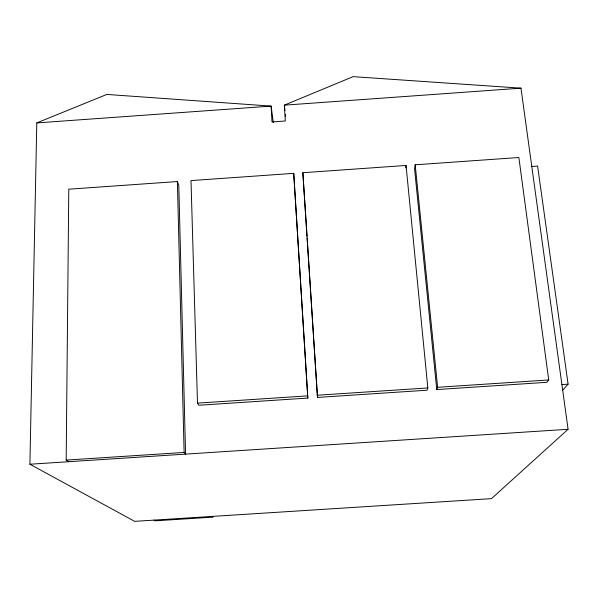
<?xml version="1.0" encoding="UTF-8"?>
<svg xmlns="http://www.w3.org/2000/svg" width="598" height="598" viewBox="0 0 598 598"><rect width="100%" height="100%" fill="white"/><g stroke="black" fill="none" stroke-linecap="round" stroke-linejoin="round"><path stroke-width="0.9" d="M68.725 461.708L66.176 460.094L68.785 189.192L177.382 181.545L178.795 185.417L185.574 454.121L184.109 452.432L177.382 181.545M36.792 122.904L271.118 106.108L272.008 121.94L285.306 120.99L284.349 105.158L353.134 76.649L520.97 88.168L568.078 429.282L491.489 498.635L134.662 521.351L29.9 464.227L36.792 122.904L106.855 94.432L271.118 106.108L273.331 122.65M405.713 167.866L406.042 165.452L302.85 172.717L317.493 397.431L427.039 390.21L427.832 387.945L406.042 165.452M415.199 164.809L414.571 168.845L436.757 389.567L546.819 382.316L548.725 379.969L518.862 157.506L415.199 164.809L437.639 387.295L436.757 389.567M562.494 390.367L568.1 384.17L537.595 166.065L531.293 166.513M520.97 88.168L284.349 105.158L284.947 110.69M293.73 173.353L190.994 180.589L197.482 403.134L198.798 405.25L307.821 398.066L293.73 173.353L307.821 398.066M197.482 403.134L307.507 395.876M317.269 395.233L427.832 387.945M437.639 387.295L548.725 379.969M561.971 384.574L568.1 384.17M66.176 460.094L184.109 452.432M29.9 464.227L568.078 429.282M154.03 520.118L155.181 520.821L213.023 517.135L212.23 516.418M285.351 114.368L285.552 116.214M302.85 172.717L307.043 236.285M307.17 238.146L313.629 337.818M313.748 339.679L317.493 397.431"/></g></svg>
